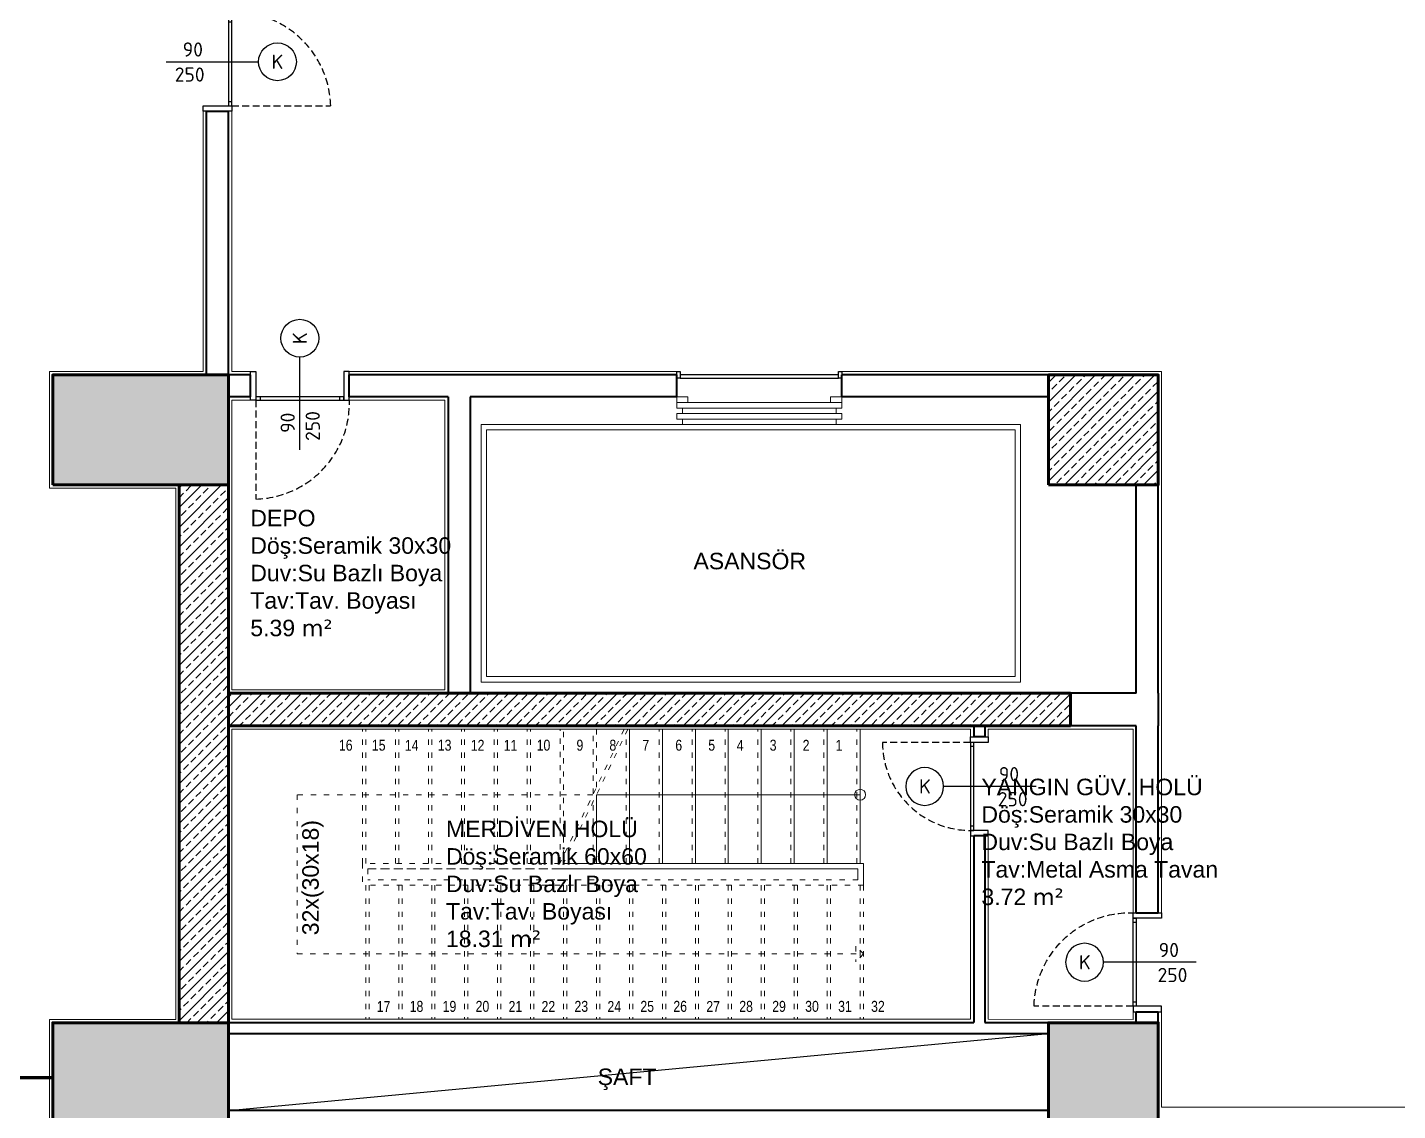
# Model space of a CAD drawing. Header units: millimetres. Extents: x 1443065 to 1517367, y 3763150 to 3779068.
# Drawn here: x 1448555 to 1449802, y 3765867 to 3766853 of the extents above; entities that cross this region are included whole.
import ezdxf
from ezdxf.enums import TextEntityAlignment as Align

# ---------------------------------------------------------------- set-up
doc = ezdxf.new("R2010")
doc.units = ezdxf.units.MM
doc.linetypes.add('ACAD_ISO03W100', pattern=[30, 12, -18])
doc.linetypes.add('HIDDEN', pattern=[9.525, 6.35, -3.175])
for name, color, linetype, lineweight in [('dog', 144, 'Continuous', 5), ('DUVAR', 2, 'Continuous', 35), ('MAHAL', 52, 'Continuous', 13), ('MERDIVEN', 4, 'Continuous', 20), ('SIVA', 3, 'Continuous', 9), ('TASIYICI', 170, 'Continuous', 50), ('TEFRIS', 165, 'Continuous', 15)]:
    doc.layers.add(name, color=color, linetype=linetype, lineweight=lineweight)
for name, color, linetype in [('m-DOG_', 4, 'Continuous'), ('m-DOG_gor', 8, 'Continuous'), ('m-TAR_', 8, 'Continuous'), ('m-TAR_duvar', 8, 'Continuous'), ('m-TFR_vitrifiye', 1, 'Continuous'), ('m-YAZ_poz', 7, 'Continuous')]:
    doc.layers.add(name, color=color, linetype=linetype)
doc.styles.add('mono', font='isocpeur.ttf')
doc.styles.add('olculer', font='romans.shx', dxfattribs={"width": 0.8})
doc.styles.get("Standard").update_dxf_attribs({"font": 'arial.ttf'})
pattern_1 = [(45, (-13755.822, -59043.389), (-8.98025612, 8.98025612), []), (45, (-13746.842, -59043.389), (-8.98025612, 8.98025612), [6.35, -3.175])]

# ---------------------------------------------------------------- blocks, each defined once
blk = doc.blocks.new('m-penpoz')
blk.add_line((0, -1.625), (0, 0))
blk.add_circle((0, 0.332), 0.332)
blk.add_attdef('POZNO', text='', height=0.18).set_placement((0, 0.332), align=Align.MIDDLE)
blk.add_attdef('HEIGHT', text='', height=0.18, rotation=90).set_placement((0.069, -1.625), align=Align.TOP_LEFT)
blk.add_attdef('WIDTH', text='', height=0.18, rotation=90).set_placement((0, -1.625), align=Align.BOTTOM_LEFT)
blk = doc.blocks.new('90lık')
at = {"layer": 'm-DOG_', "linetype": 'HIDDEN'}
blk.add_line((-5, 13), (-5, 103), dxfattribs=at)
at = {"layer": 'm-DOG_'}
for p, q in [((-81.2, 10), (-81.2, 13)), ((-8.8, 10), (-8.8, 13))]:
    blk.add_line(p, q, dxfattribs=at)
for points in [[(-90, -13), (-85, -13), (-85, 13), (-90, 13)], [(-5, 13), (-85, 13), (-85, 10), (-5, 10)], [(0, -13), (-5, -13), (-5, 13), (0, 13)]]:
    blk.add_lwpolyline(points, close=True, dxfattribs=at)
at = {"layer": 'm-DOG_', "linetype": 'HIDDEN'}
blk.add_arc((-2.7, 15.7), 87.4, 91.5314, 181.7408, dxfattribs=at)
blk = doc.blocks.new('90lık Kqpı')
at = {"layer": 'm-DOG_', "linetype": 'HIDDEN'}
blk.add_line((-8, -5), (-88, -5), dxfattribs=at)
at = {"layer": 'm-DOG_'}
for p, q in [((-5, -8.8), (-8, -8.8)), ((-5, -81.2), (-8, -81.2))]:
    blk.add_line(p, q, dxfattribs=at)
for points in [[(8, 0), (8, -5), (-8, -5), (-8, 0)], [(-8, -5), (-8, -85), (-5, -85), (-5, -5)], [(8, -90), (8, -85), (-8, -85), (-8, -90)]]:
    blk.add_lwpolyline(points, close=True, dxfattribs=at)
at = {"layer": 'm-DOG_', "linetype": 'HIDDEN'}
blk.add_arc((-8, -5), 80, 180, 270, dxfattribs=at)

msp = doc.modelspace()

# ---------------------------------------------------------------- hatches: boundary and pattern name
at = {"layer": 'm-TAR_'}
h = msp.add_hatch(dxfattribs=at)
h.set_pattern_fill('ANSI33', color=256, scale=2)
h.set_pattern_definition([(45, (0, -45999.14), (-8.98025612, 8.98025612), []), (45, (8.98, -45999.14), (-8.98025612, 8.98025612), [6.35, -3.175])])
h.paths.add_polyline_path([(1449504.1, 3766247.1), (1449049.9, 3766247.1), (1449049.9, 3766217.1), (1449504.1, 3766217.1)])
h.paths.add_polyline_path([(1449049.9, 3766247.1), (1448737.7, 3766247.1), (1448737.7, 3766217.1), (1449049.9, 3766217.1)])
at = {"layer": 'm-TAR_duvar'}
h = msp.add_hatch(dxfattribs=at)
h.set_pattern_fill('ANSI33', color=256, scale=2)
h.set_pattern_definition([(45, (27620.463, -87954.953), (-8.98025612, 8.98025612), []), (45, (27629.443, -87954.953), (-8.98025612, 8.98025612), [6.35, -3.175])])
h.paths.add_polyline_path([(1454794.4, 3768891.3), (1454777.3, 3769060.2), (1454740.2, 3769225), (1454678.9, 3769382.6), (1454596.9, 3769530.2), (1454495.4, 3769665), (1454375.9, 3769783.5), (1454239.7, 3769884.9), (1454091.6, 3769966), (1453859.6, 3770075.2), (1453406.1, 3770314.5), (1453184.7, 3770444.6), (1451717, 3771328.6), (1451249.5, 3771588), (1451035.3, 3771685.5), (1450763.6, 3771809), (1450409.2, 3771939.6), (1448897.8, 3772143), (1447435.3, 3772002.7), (1445092.3, 3771120.2), (1445146.3, 3764847.1), (1454849.9, 3764847.1)])
h.paths.add_polyline_path([(1445186, 3764887.1), (1445132.6, 3771092.6), (1447444.4, 3771963.4), (1448897.1, 3772102.8), (1450399.5, 3771900.6), (1450748.4, 3771772), (1451018.7, 3771649), (1451231.5, 3771552.3), (1451697, 3771294), (1453164.3, 3770410.2), (1453386.6, 3770279.6), (1453841.7, 3770039.4), (1454073.5, 3769930.3), (1454218, 3769851.2), (1454349.7, 3769753.1), (1454465.2, 3769638.7), (1454563.3, 3769508.3), (1454642.6, 3769365.5), (1454701.8, 3769213.3), (1454737.7, 3769053.8), (1454754.5, 3768889), (1454809.3, 3764887.1)], flags=16)
h.paths.add_polyline_path([(1452002.3, 3765847.1), (1451882.3, 3765847.1), (1451882.3, 3765967.1), (1452002.3, 3765967.1)], flags=0)
h.paths.add_polyline_path([(1452782.4, 3765847.1), (1452782.4, 3765967.1), (1452902.4, 3765967.1), (1452902.4, 3765847.1)], flags=0)
h.paths.add_polyline_path([(1451282.3, 3765847.1), (1451162.3, 3765847.1), (1451162.3, 3765967.1), (1451282.3, 3765967.1)], flags=0)
h.paths.add_polyline_path([(1452002.4, 3766436.6), (1451902.4, 3766436.6), (1451902.4, 3766536.6), (1451902.5, 3766671), (1451282.4, 3766671), (1451282.4, 3766536.6), (1451282.4, 3766436.6), (1451182.4, 3766436.6), (1451182.4, 3766536.6), (1451227.4, 3766536.6), (1451227.4, 3766716), (1451912.5, 3766716), (1451912.5, 3766726), (1451957.5, 3766726), (1451957.5, 3766716), (1451957.5, 3766536.6), (1452002.4, 3766536.6)], flags=0)
h.paths.add_polyline_path([(1453715.4, 3765317.1), (1453715.4, 3765377.1), (1453775.4, 3765377.1), (1453775.4, 3765317.1)], flags=0)
h.paths.add_polyline_path([(1452782.4, 3766436.6), (1452782.4, 3766556.6), (1452902.4, 3766556.6), (1452902.4, 3766436.6)], flags=0)
h.paths.add_polyline_path([(1453675.3, 3765847.1), (1453675.3, 3765947.1), (1453775.3, 3765947.1), (1453775.3, 3765847.1)], flags=0)
h.paths.add_polyline_path([(1451957.5, 3766816), (1451912.5, 3766816), (1451912.5, 3767203.2), (1451227.4, 3767203.2), (1451227.4, 3767446.6), (1451287.4, 3767446.6), (1451287.4, 3767406.6), (1451267.4, 3767406.6), (1451267.4, 3767243.3), (1451917.5, 3767243.3), (1451917.5, 3767406.6), (1451897.5, 3767406.6), (1451897.5, 3767446.6), (1451957.5, 3767446.6), (1451957.5, 3767203.2)], flags=0)
h.paths.add_polyline_path([(1450402.4, 3765847.1), (1450282.4, 3765847.1), (1450282.4, 3765967.1), (1450402.4, 3765967.1)], flags=0)
h.paths.add_polyline_path([(1450272.2, 3765847.1), (1450172.2, 3765847.1), (1450172.2, 3765947.1), (1450272.2, 3765947.1)], flags=0)
h.paths.add_polyline_path([(1454209.8, 3765317.1), (1454209.8, 3765377.1), (1454269.8, 3765377.1), (1454269.8, 3765317.1)], flags=0)
h.paths.add_polyline_path([(1453675.3, 3766436.6), (1453675.3, 3766536.6), (1453775.3, 3766536.6), (1453775.3, 3766436.6)], flags=0)
h.paths.add_polyline_path([(1454209.8, 3765847.1), (1454209.8, 3765907.1), (1454269.8, 3765907.1), (1454269.8, 3765847.1)], flags=0)
h.paths.add_polyline_path([(1450402.4, 3766436.6), (1450282.4, 3766436.6), (1450282.4, 3766556.6), (1450402.4, 3766556.6)], flags=0)
h.paths.add_polyline_path([(1452782.4, 3767196.6), (1452782.4, 3767316.6), (1452902.4, 3767316.6), (1452902.4, 3767196.6)], flags=0)
h.paths.add_polyline_path([(1450272.4, 3766436.6), (1450172.4, 3766436.6), (1450172.4, 3766536.6), (1450272.4, 3766536.6)], flags=0)
h.paths.add_polyline_path([(1449584.1, 3765847.1), (1449484.1, 3765847.1), (1449484.1, 3765947.1), (1449584.1, 3765947.1)], flags=0)
h.paths.add_polyline_path([(1453675.3, 3767196.6), (1453675.3, 3767296.6), (1453775.3, 3767296.6), (1453775.3, 3767196.6)], flags=0)
h.paths.add_polyline_path([(1450402.4, 3767196.6), (1450282.4, 3767196.6), (1450282.4, 3767316.6), (1450402.4, 3767316.6)], flags=0)
h.paths.add_polyline_path([(1450272.4, 3767196.6), (1450172.4, 3767196.6), (1450172.4, 3767296.6), (1450272.4, 3767296.6)], flags=0)
h.paths.add_polyline_path([(1451957.5, 3767847.6), (1451897.5, 3767847.6), (1451897.5, 3767887.6), (1451917.5, 3767887.6), (1451917.5, 3768050.8), (1451267.4, 3768050.8), (1451267.4, 3767887.6), (1451287.4, 3767887.6), (1451287.4, 3767847.6), (1451227.4, 3767847.6), (1451227.4, 3768091), (1451912.5, 3768091), (1451912.5, 3768477.2), (1451957.5, 3768477.2), (1451957.5, 3768091)], flags=0)
h.paths.add_polyline_path([(1449584.1, 3766436.6), (1449484.1, 3766436.6), (1449484.1, 3766536.6), (1449584.1, 3766536.6)], flags=0)
h.paths.add_polyline_path([(1452782.4, 3767976.6), (1452782.4, 3768096.6), (1452902.4, 3768096.6), (1452902.4, 3767976.6)], flags=0)
h.paths.add_polyline_path([(1453675.3, 3767996.6), (1453675.3, 3768096.6), (1453775.3, 3768096.6), (1453775.3, 3767996.6)], flags=0)
h.paths.add_polyline_path([(1448737.7, 3765847.1), (1448577.7, 3765847.1), (1448577.7, 3765947.1), (1448692.7, 3765947.1), (1448692.7, 3766436.6), (1448577.7, 3766436.6), (1448577.7, 3766536.6), (1448737.7, 3766536.6), (1448737.7, 3766436.6), (1448737.7, 3765947.1)], flags=0)
h.paths.add_polyline_path([(1450402.4, 3767976.6), (1450282.4, 3767976.6), (1450282.4, 3768096.6), (1450402.4, 3768096.6)], flags=0)
h.paths.add_polyline_path([(1450272.4, 3767996.6), (1450172.4, 3767996.6), (1450172.4, 3768096.6), (1450272.4, 3768096.6)], flags=0)
h.paths.add_polyline_path([(1451957.5, 3768567.2), (1451912.5, 3768567.2), (1451912.5, 3768577.2), (1451227.4, 3768577.2), (1451227.4, 3768756.6), (1451172.4, 3768756.6), (1451172.4, 3768856.6), (1451282.4, 3768856.6), (1451282.4, 3768756.6), (1451282.4, 3768622.2), (1451902.5, 3768622.2), (1451902.5, 3768756.6), (1451902.4, 3768756.6), (1451902.4, 3768856.6), (1452002.4, 3768856.6), (1452002.4, 3768756.6), (1451957.5, 3768756.6), (1451957.5, 3768577.2)], flags=0)
h.paths.add_polyline_path([(1452002.4, 3768756.6), (1451902.4, 3768756.6), (1451902.4, 3768856.6), (1452002.4, 3768856.6)], flags=0)
h.paths.add_polyline_path([(1452782.4, 3768736.6), (1452782.4, 3768856.6), (1452902.4, 3768856.6), (1452902.4, 3768736.6)], flags=0)
h.paths.add_polyline_path([(1448737.7, 3767196.6), (1448577.7, 3767196.6), (1448577.7, 3767296.6), (1448737.7, 3767296.6)], flags=0)
h.paths.add_polyline_path([(1453675.3, 3768756.6), (1453675.3, 3768856.6), (1453775.3, 3768856.6), (1453775.3, 3768756.6)], flags=0)
h.paths.add_polyline_path([(1450402.4, 3768736.6), (1450282.4, 3768736.6), (1450282.4, 3768856.6), (1450402.4, 3768856.6)], flags=0)
h.paths.add_polyline_path([(1447937.7, 3765847.1), (1447837.7, 3765847.1), (1447837.7, 3765947.1), (1447937.7, 3765947.1)], flags=0)
h.paths.add_polyline_path([(1450272.4, 3768756.6), (1450172.4, 3768756.6), (1450172.4, 3768856.6), (1450272.4, 3768856.6)], flags=0)
h.paths.add_polyline_path([(1453744.5, 3768902.5), (1453693.1, 3768933.4), (1453724, 3768984.9), (1453775.4, 3768954)], flags=0)
h.paths.add_polyline_path([(1452002.4, 3769327.1), (1451882.4, 3769327.1), (1451882.4, 3769447.1), (1452002.4, 3769447.1)], flags=0)
h.paths.add_polyline_path([(1447937.7, 3766436.6), (1447837.7, 3766436.6), (1447837.7, 3766536.6), (1447937.7, 3766536.6)], flags=0)
h.paths.add_polyline_path([(1451282.4, 3769327.1), (1451162.4, 3769327.1), (1451162.4, 3769447.1), (1451282.4, 3769447.1)], flags=0)
h.paths.add_polyline_path([(1448737.7, 3767996.6), (1448577.7, 3767996.6), (1448577.7, 3768096.6), (1448737.7, 3768096.6)], flags=0)
h.paths.add_polyline_path([(1449584.1, 3768756.6), (1449484.1, 3768756.6), (1449484.1, 3768856.6), (1449584.1, 3768856.6)], flags=0)
h.paths.add_polyline_path([(1450402.4, 3769327.1), (1450282.4, 3769327.1), (1450282.4, 3769447.1), (1450402.4, 3769447.1)], flags=0)
h.paths.add_polyline_path([(1447937.7, 3767196.6), (1447837.7, 3767196.6), (1447837.7, 3767296.6), (1447937.7, 3767296.6)], flags=0)
h.paths.add_polyline_path([(1450272.4, 3769347.1), (1450172.4, 3769347.1), (1450172.4, 3769447.1), (1450272.4, 3769447.1)], flags=0)
h.paths.add_polyline_path([(1448737.7, 3768676.6), (1448637.7, 3768676.6), (1448637.7, 3768856.6), (1448737.7, 3768856.6)], flags=0)
h.paths.add_polyline_path([(1449584.1, 3769347.1), (1449484.1, 3769347.1), (1449484.1, 3769447.1), (1449584.1, 3769447.1)], flags=0)
h.paths.add_polyline_path([(1447037.7, 3765847.1), (1446937.7, 3765847.1), (1446937.7, 3765947.1), (1447037.7, 3765947.1)], flags=0)
h.paths.add_polyline_path([(1447937.7, 3767996.6), (1447837.7, 3767996.6), (1447837.7, 3768096.6), (1447937.7, 3768096.6)], flags=0)
h.paths.add_polyline_path([(1447037.7, 3766436.6), (1446937.7, 3766436.6), (1446937.7, 3766536.6), (1447037.7, 3766536.6)], flags=0)
h.paths.add_polyline_path([(1451282.4, 3770304.3), (1451182.4, 3770304.3), (1451182.4, 3770444.3), (1451212.4, 3770486.3), (1451322.4, 3770421.3)], flags=0)
h.paths.add_polyline_path([(1447037.7, 3767196.6), (1446937.7, 3767196.6), (1446937.7, 3767296.6), (1447037.7, 3767296.6)], flags=0)
h.paths.add_polyline_path([(1448737.7, 3769347.1), (1448637.7, 3769347.1), (1448637.7, 3769447.1), (1448737.7, 3769447.1)], flags=0)
h.paths.add_polyline_path([(1447937.7, 3768756.6), (1447837.7, 3768756.6), (1447837.7, 3768856.6), (1447937.7, 3768856.6)], flags=0)
h.paths.add_polyline_path([(1450382.4, 3770315.6), (1450282.4, 3770315.6), (1450282.4, 3770415.6), (1450382.4, 3770415.6)], flags=0)
h.paths.add_polyline_path([(1450272.4, 3770315.6), (1450172.4, 3770315.6), (1450172.4, 3770415.6), (1450272.4, 3770415.6)], flags=0)
h.paths.add_polyline_path([(1446297.7, 3765847.1), (1446137.7, 3765847.1), (1446137.7, 3765947.1), (1446137.7, 3766436.6), (1446137.7, 3766536.6), (1446137.7, 3767196.6), (1446137.7, 3767296.6), (1446137.7, 3767996.6), (1446137.7, 3768096.6), (1446297.7, 3768096.6), (1446297.7, 3767996.6), (1446167.7, 3767996.6), (1446167.7, 3767296.6), (1446297.7, 3767296.6), (1446297.7, 3767196.6), (1446167.7, 3767196.6), (1446167.7, 3766536.6), (1446297.7, 3766536.6), (1446297.7, 3766436.6), (1446182.7, 3766436.6), (1446182.7, 3765947.1), (1446297.7, 3765947.1)], flags=0)
h.paths.add_polyline_path([(1447037.7, 3767996.6), (1446937.7, 3767996.6), (1446937.7, 3768096.6), (1447037.7, 3768096.6)], flags=0)
h.paths.add_polyline_path([(1449584.1, 3770315.6), (1449484.1, 3770315.6), (1449484.1, 3770415.6), (1449584.1, 3770415.6)], flags=0)
h.paths.add_polyline_path([(1447937.7, 3769347.1), (1447837.7, 3769347.1), (1447837.7, 3769447.1), (1447937.7, 3769447.1)], flags=0)
h.paths.add_polyline_path([(1450382.4, 3770936.7), (1450282.4, 3770936.7), (1450282.4, 3771036.7), (1450382.4, 3771036.7)], flags=0)
h.paths.add_polyline_path([(1450272.4, 3770936.7), (1450172.4, 3770936.7), (1450172.4, 3771036.7), (1450272.4, 3771036.7)], flags=0)
h.paths.add_polyline_path([(1447037.7, 3768756.6), (1446937.7, 3768756.6), (1446937.7, 3768811.6), (1446237.7, 3768811.6), (1446237.7, 3768676.6), (1446137.7, 3768676.6), (1446137.7, 3768856.6), (1446237.7, 3768856.6), (1446937.7, 3768856.6), (1447037.7, 3768856.6)], flags=0)
h.paths.add_polyline_path([(1448737.7, 3770315.6), (1448637.7, 3770315.6), (1448637.7, 3770415.6), (1448737.7, 3770415.6)], flags=0)
h.paths.add_polyline_path([(1449584.1, 3770936.7), (1449484.1, 3770936.7), (1449484.1, 3771036.7), (1449584.1, 3771036.7)], flags=0)
h.paths.add_polyline_path([(1447037.7, 3769347.1), (1446937.7, 3769347.1), (1446937.7, 3769447.1), (1447037.7, 3769447.1)], flags=0)
h.paths.add_polyline_path([(1447937.7, 3770315.6), (1447837.7, 3770315.6), (1447837.7, 3770415.6), (1447937.7, 3770415.6)], flags=0)
h.paths.add_polyline_path([(1448737.7, 3770936.7), (1448637.7, 3770936.7), (1448637.7, 3771036.7), (1448737.7, 3771036.7)], flags=0)
h.paths.add_polyline_path([(1447937.7, 3770936.7), (1447837.7, 3770936.7), (1447837.7, 3770994.8), (1447050.8, 3770749.4), (1446602.7, 3770578.5), (1446587.7, 3770615.6), (1447037.7, 3770787.2), (1447837.7, 3771036.7), (1447837.7, 3771036.7), (1447937.7, 3771036.7)], flags=0)
h.paths.add_polyline_path([(1446237.7, 3769347.1), (1446137.7, 3769347.1), (1446137.7, 3769447.1), (1446237.7, 3769447.1)], flags=0)
h.paths.add_polyline_path([(1447037.7, 3770315.6), (1446937.7, 3770315.6), (1446937.7, 3770415.6), (1447037.7, 3770415.6)], flags=0)
h.paths.add_polyline_path([(1448660, 3771597.8), (1447860.1, 3771521.2), (1447552.7, 3771491.7), (1447491.4, 3771468.2), (1447044.9, 3771300), (1446969.9, 3771271.8), (1446669.6, 3771158.6), (1446594.8, 3771130.5), (1446580.7, 3771167.9), (1446655.5, 3771196.1), (1446955.9, 3771309.2), (1447030.7, 3771337.4), (1447477, 3771505.5), (1447543.4, 3771531), (1447856.3, 3771561), (1448656.3, 3771637.6), (1448735.8, 3771645.3), (1448739.6, 3771605.5)], flags=0)
h.paths.add_polyline_path([(1446237.7, 3770315.6), (1446137.7, 3770315.6), (1446137.7, 3770415.6), (1446237.7, 3770415.6)], flags=0)
h.paths.add_polyline_path([(1445658.5, 3770330.6), (1445618.5, 3770330.6), (1445618.5, 3770415.6), (1445658.5, 3770415.6)], flags=0)
h.paths.add_polyline_path([(1446219.6, 3770989.2), (1446144.8, 3770961), (1446130.7, 3770998.4), (1446205.5, 3771026.6)], flags=0)
h.paths.add_polyline_path([(1445658, 3770633.3), (1445618, 3770633.3), (1445618, 3770676.3), (1445622.2, 3770719), (1445637.3, 3770759.3), (1445660.3, 3770795.7), (1445690.2, 3770826.7), (1445725.7, 3770851), (1445765.4, 3770867.7), (1445808, 3770875.8), (1445821, 3770837.3), (1445785.5, 3770830.1), (1445752.2, 3770815.9), (1445722.3, 3770795.4), (1445697, 3770769.4), (1445677.2, 3770739), (1445663.8, 3770705.3), (1445659, 3770670.8)], flags=0)
h = msp.add_hatch(dxfattribs=at)
h.set_pattern_fill('ANSI33', color=256, scale=2)
h.set_pattern_definition(pattern_1)
h.paths.add_polyline_path([(1446137.7, 3766436.6), (1446297.7, 3766436.6), (1446297.7, 3766536.6), (1446137.7, 3766536.6)])
h.paths.add_polyline_path([(1448577.7, 3766436.6), (1448737.7, 3766436.6), (1448737.7, 3766536.6), (1448577.7, 3766536.6)])
h.paths.add_polyline_path([(1450282.4, 3766436.6), (1450412.4, 3766436.6), (1450412.4, 3766566.6), (1450282.4, 3766566.6)])
h.paths.add_polyline_path([(1450172.4, 3766436.6), (1450272.4, 3766436.6), (1450272.4, 3766536.6), (1450172.4, 3766536.6)])
h.paths.add_polyline_path([(1451182.4, 3766436.6), (1451282.4, 3766436.6), (1451282.4, 3766536.6), (1451182.4, 3766536.6)])
h.paths.add_polyline_path([(1451902.4, 3766436.6), (1452002.4, 3766436.6), (1452002.4, 3766536.6), (1451902.4, 3766536.6)])
h.paths.add_polyline_path([(1452772.4, 3766436.6), (1452902.4, 3766436.6), (1452902.4, 3766566.6), (1452772.4, 3766566.6)])
h.paths.add_polyline_path([(1453675.3, 3766436.6), (1453775.3, 3766436.6), (1453775.3, 3766536.6), (1453675.3, 3766536.6)])
h = msp.add_hatch(dxfattribs=at)
h.set_pattern_fill('ANSI33', color=256, scale=2)
h.set_pattern_definition([(45, (-13755.822, -45999.14), (-8.98025612, 8.98025612), []), (45, (-13746.842, -45999.14), (-8.98025612, 8.98025612), [6.35, -3.175])])
h.paths.add_polyline_path([(1449484.1, 3766436.6), (1449584.1, 3766436.6), (1449584.1, 3766536.6), (1449484.1, 3766536.6)])
h = msp.add_hatch(dxfattribs=at)
h.set_pattern_fill('ANSI33', color=256, scale=2)
h.set_pattern_definition(pattern_1)
h.paths.add_polyline_path([(1448692.7, 3766436.6), (1448737.7, 3766436.6), (1448737.7, 3765947.1), (1448692.7, 3765947.1)])
h = msp.add_hatch(dxfattribs=at)
h.set_pattern_fill('ANSI33', color=256, scale=2)
h.set_pattern_definition(pattern_1)
h.paths.add_polyline_path([(1446137.7, 3765847.1), (1446297.7, 3765847.1), (1446297.7, 3765947.1), (1446137.7, 3765947.1)])
h.paths.add_polyline_path([(1448577.7, 3765847.1), (1448737.7, 3765847.1), (1448737.7, 3765947.1), (1448577.7, 3765947.1)])
h.paths.add_polyline_path([(1449484.1, 3765847.1), (1449584.1, 3765847.1), (1449584.1, 3765947.1), (1449484.1, 3765947.1)])
h.paths.add_polyline_path([(1450282.4, 3765847.1), (1450412.4, 3765847.1), (1450412.4, 3765977.1), (1450282.4, 3765977.1)])
h.paths.add_polyline_path([(1450172.2, 3765847.1), (1450272.2, 3765847.1), (1450272.2, 3765947.1), (1450172.2, 3765947.1)])
h.paths.add_polyline_path([(1451152.4, 3765847.1), (1451282.4, 3765847.1), (1451282.4, 3765977.1), (1451152.4, 3765977.1)])
h.paths.add_polyline_path([(1451872.4, 3765847.1), (1452002.4, 3765847.1), (1452002.4, 3765977.1), (1451872.4, 3765977.1)])
h.paths.add_polyline_path([(1452772.4, 3765847.1), (1452902.4, 3765847.1), (1452902.4, 3765977.1), (1452772.4, 3765977.1)])
h.paths.add_polyline_path([(1453675.3, 3765847.1), (1453775.3, 3765847.1), (1453775.3, 3765947.1), (1453675.3, 3765947.1)])

# ---------------------------------------------------------------- linework, layer by layer
at = {"layer": 'dog', "extrusion": (9.21821e-11, -6.3018e-09, 1), "elevation": 0}
for points in [[(1449156, 3766516.7), (1449156, 3766511.6), (1449145.9, 3766511.6), (1449145.9, 3766516.7)], [(1449295.9, 3766516.7), (1449295.9, 3766511.6), (1449285.8, 3766511.6), (1449285.8, 3766516.7)]]:
    msp.add_lwpolyline(points, close=True, dxfattribs=at)
at = {"layer": 'dog', "elevation": 0}
for points in [[(1449145.9, 3766506.5), (1449145.9, 3766511.6), (1449295.9, 3766511.6), (1449295.9, 3766506.5)], [(1449145.9, 3766496.4), (1449145.9, 3766501.5), (1449295.9, 3766501.5), (1449295.9, 3766496.4)]]:
    msp.add_lwpolyline(points, close=True, dxfattribs=at)
at = {"layer": 'dog', "extrusion": (9.21821e-11, -6.3018e-09, 1), "elevation": 0}
for points in [[(1449151, 3766501.5), (1449151, 3766506.5)], [(1449290.8, 3766501.5), (1449290.8, 3766506.5)], [(1449151, 3766496.4), (1449151, 3766491.3)], [(1449290.8, 3766496.4), (1449290.8, 3766491.3)]]:
    msp.add_lwpolyline(points, dxfattribs=at)
at = {"layer": 'dog'}
for points in [[(1448967.7, 3766491.6), (1449458.8, 3766491.6), (1449458.8, 3766257.1), (1448967.7, 3766257.1)], [(1448972.7, 3766486.6), (1449453.8, 3766486.6), (1449453.8, 3766262.1), (1448972.7, 3766262.1)]]:
    msp.add_lwpolyline(points, close=True, dxfattribs=at)
at = {"layer": 'DUVAR'}
for p, q in [((1448717.7, 3766536.6), (1448717.7, 3766776.6)), ((1448717.7, 3766776.6), (1448737.7, 3766776.6)), ((1448737.7, 3766536.6), (1448737.7, 3766776.6)), ((1448757.7, 3766536.7), (1448737.7, 3766536.7)), ((1448757.7, 3766516.7), (1448757.7, 3766536.7)), ((1449145.9, 3766536.7), (1448847.7, 3766536.7)), ((1448847.7, 3766516.7), (1448847.7, 3766536.7)), ((1449145.9, 3766516.7), (1449145.9, 3766536.7)), ((1449484.1, 3766536.7), (1449295.9, 3766536.7)), ((1449295.9, 3766516.7), (1449295.9, 3766536.7)), ((1448757.7, 3766516.7), (1448737.7, 3766516.7)), ((1448937.7, 3766516.7), (1448847.7, 3766516.7)), ((1448937.7, 3766516.7), (1448937.7, 3766247.1)), ((1449145.9, 3766516.7), (1448957.7, 3766516.7)), ((1448957.7, 3766516.7), (1448957.7, 3766247.1)), ((1449484.1, 3766516.7), (1449295.9, 3766516.7)), ((1449564.1, 3766247.1), (1449564.1, 3766436.6)), ((1449584.1, 3766247.1), (1449584.1, 3766436.6)), ((1449564.1, 3766247.1), (1449504.1, 3766247.1)), ((1449584.1, 3766247.1), (1449584.1, 3766217.1)), ((1449416.1, 3766217.1), (1449416.1, 3766207.1)), ((1449416.1, 3766217.1), (1449416.1, 3766207.1)), ((1449426.1, 3766207.1), (1449416.1, 3766207.1)), ((1449426.1, 3766217.1), (1449426.1, 3766207.1)), ((1449426.1, 3766217.1), (1449426.1, 3766207.1)), ((1449564.1, 3766217.1), (1449504.1, 3766217.1)), ((1449564.1, 3766047.1), (1449564.1, 3766217.1)), ((1449584.1, 3766047.1), (1449584.1, 3766217.1)), ((1449426.1, 3766117.1), (1449416.1, 3766117.1)), ((1449416.1, 3766117.1), (1449416.1, 3765947.2)), ((1449426.1, 3766117.1), (1449426.1, 3765947.2)), ((1449564.1, 3766047.1), (1449584.1, 3766047.1)), ((1448737.7, 3765947.2), (1449416.1, 3765947.2)), ((1449426.1, 3765947.2), (1449484.1, 3765947.2)), ((1449564.1, 3765947.1), (1449564.1, 3765957.1)), ((1449564.1, 3765957.1), (1449584.1, 3765957.1)), ((1449584.1, 3765947.1), (1449584.1, 3765957.1)), ((1448737.7, 3765937.2), (1449484.1, 3765937.2)), ((1449484.1, 3765867.1), (1448737.7, 3765867.1)), ((1449484.1, 3765867.1), (1448737.7, 3765867.1))]:
    msp.add_line(p, q, dxfattribs=at)
at = {"layer": 'm-DOG_gor', "linetype": 'Continuous'}
for points in [[(1449148.9, 3766533.7), (1449145.9, 3766533.7), (1449145.9, 3766539.7), (1449148.9, 3766539.7)], [(1449148.9, 3766533.7), (1449292.9, 3766533.7), (1449292.9, 3766536.7), (1449148.9, 3766536.7)], [(1449295.9, 3766533.7), (1449292.9, 3766533.7), (1449292.9, 3766539.7), (1449295.9, 3766539.7)]]:
    msp.add_lwpolyline(points, close=True, dxfattribs=at)
at = {"layer": 'm-TFR_vitrifiye'}
msp.add_line((1448737.7, 3765867.1), (1449484.1, 3765937.2), dxfattribs=at)
at = {"layer": 'MERDIVEN'}
for p, q in [((1448737.7, 3766441.6), (1448737.7, 3766441.6)), ((1449102.7, 3766092.1), (1449102.7, 3766214.1)), ((1449102.7, 3766092.1), (1449102.7, 3766214.1)), ((1449132.7, 3766092.1), (1449132.7, 3766214.1)), ((1449132.7, 3766092.1), (1449132.7, 3766214.1)), ((1449162.7, 3766092.1), (1449162.7, 3766214.1)), ((1449162.7, 3766092.1), (1449162.7, 3766214.1)), ((1449192.7, 3766092.1), (1449192.7, 3766214.1)), ((1449192.7, 3766092.1), (1449192.7, 3766214.1)), ((1449222.7, 3766092.1), (1449222.7, 3766214.1)), ((1449222.7, 3766092.1), (1449222.7, 3766214.1)), ((1449252.7, 3766092.1), (1449252.7, 3766214.1)), ((1449252.7, 3766092.1), (1449252.7, 3766214.1)), ((1449282.7, 3766092.1), (1449282.7, 3766214.1)), ((1449282.7, 3766092.1), (1449282.7, 3766214.1)), ((1449312.7, 3766092.1), (1449312.7, 3766214.1)), ((1449312.7, 3766092.1), (1449312.7, 3766214.1)), ((1449072.7, 3766092.1), (1449072.7, 3766154.6)), ((1449072.7, 3766092.1), (1449072.7, 3766154.6)), ((1449312.7, 3766154.5), (1449072.7, 3766154.5)), ((1449310.7, 3766087.1), (1449040.3, 3766087.1)), ((1449310.7, 3766087.1), (1449040.3, 3766087.1)), ((1449315.7, 3766092.1), (1449042.7, 3766092.1)), ((1449315.7, 3766092.1), (1449042.7, 3766092.1)), ((1449310.7, 3766077.1), (1449310.7, 3766087.1)), ((1449310.7, 3766077.1), (1449310.7, 3766087.1)), ((1449315.7, 3766072.1), (1449315.7, 3766092.1)), ((1449315.7, 3766072.1), (1449315.7, 3766092.1))]:
    msp.add_line(p, q, dxfattribs=at)
at = {"layer": 'MERDIVEN', "linetype": 'ACAD_ISO03W100', "ltscale": 0.4}
for p, q in [((1448859.7, 3766092.1), (1448859.7, 3766214.1)), ((1448859.7, 3766092.1), (1448859.7, 3766214.1)), ((1448862.7, 3766092.1), (1448862.7, 3766214.1)), ((1448862.7, 3766092.1), (1448862.7, 3766214.1)), ((1448889.7, 3766092.1), (1448889.7, 3766214.1)), ((1448889.7, 3766092.1), (1448889.7, 3766214.1)), ((1448892.7, 3766092.1), (1448892.7, 3766214.1)), ((1448892.7, 3766092.1), (1448892.7, 3766214.1)), ((1448919.7, 3766092.1), (1448919.7, 3766214.1)), ((1448919.7, 3766092.1), (1448919.7, 3766214.1)), ((1448922.7, 3766092.1), (1448922.7, 3766214.1)), ((1448922.7, 3766092.1), (1448922.7, 3766214.1)), ((1448949.7, 3766092.1), (1448949.7, 3766214.1)), ((1448949.7, 3766092.1), (1448949.7, 3766214.1)), ((1448952.7, 3766092.1), (1448952.7, 3766214.1)), ((1448952.7, 3766092.1), (1448952.7, 3766214.1)), ((1448979.7, 3766092.1), (1448979.7, 3766214.1)), ((1448979.7, 3766092.1), (1448979.7, 3766214.1)), ((1448982.7, 3766092.1), (1448982.7, 3766214.1)), ((1448982.7, 3766092.1), (1448982.7, 3766214.1)), ((1449009.7, 3766092.1), (1449009.7, 3766214.1)), ((1449009.7, 3766092.1), (1449009.7, 3766214.1)), ((1449012.7, 3766092.1), (1449012.7, 3766214.1)), ((1449012.7, 3766092.1), (1449012.7, 3766214.1)), ((1449098, 3766214.1), (1449039.4, 3766092.1)), ((1449039.7, 3766092.8), (1449039.7, 3766214.1)), ((1449039.7, 3766092.8), (1449039.7, 3766214.1)), ((1449101.3, 3766214.1), (1449040.3, 3766087.1)), ((1449042.7, 3766099), (1449042.7, 3766214.1)), ((1449042.7, 3766099), (1449042.7, 3766214.1)), ((1449069.7, 3766155.3), (1449069.7, 3766214.1)), ((1449069.7, 3766155.3), (1449069.7, 3766214.1)), ((1449072.7, 3766161.5), (1449072.7, 3766214.1)), ((1449072.7, 3766161.5), (1449072.7, 3766214.1)), ((1449099.7, 3766092.1), (1449099.7, 3766210.8)), ((1449099.7, 3766092.1), (1449099.7, 3766210.8)), ((1449129.7, 3766092.1), (1449129.7, 3766214.1)), ((1449129.7, 3766092.1), (1449129.7, 3766214.1)), ((1449159.7, 3766092.1), (1449159.7, 3766214.1)), ((1449159.7, 3766092.1), (1449159.7, 3766214.1)), ((1449189.7, 3766092.1), (1449189.7, 3766214.1)), ((1449189.7, 3766092.1), (1449189.7, 3766214.1)), ((1449219.7, 3766092.1), (1449219.7, 3766214.1)), ((1449219.7, 3766092.1), (1449219.7, 3766214.1)), ((1449249.7, 3766092.1), (1449249.7, 3766214.1)), ((1449249.7, 3766092.1), (1449249.7, 3766214.1)), ((1449279.7, 3766092.1), (1449279.7, 3766214.1)), ((1449279.7, 3766092.1), (1449279.7, 3766214.1)), ((1449309.7, 3766092.1), (1449309.7, 3766214.1)), ((1449309.7, 3766092.1), (1449309.7, 3766214.1)), ((1448800.2, 3766154.6), (1448800.2, 3766009.6)), ((1449069.4, 3766154.5), (1448800.2, 3766154.6)), ((1449069.7, 3766092.1), (1449069.7, 3766148.3)), ((1449069.7, 3766092.1), (1449069.7, 3766148.3)), ((1449039.4, 3766092.1), (1448859.7, 3766092.1)), ((1448859.7, 3766092.1), (1448859.7, 3766072.1)), ((1449039.4, 3766092.1), (1448859.7, 3766092.1)), ((1448859.7, 3766092.1), (1448859.7, 3766072.1)), ((1449037, 3766087.1), (1448864.7, 3766087.1)), ((1448864.7, 3766087.1), (1448864.7, 3766077.1)), ((1449040.3, 3766087.1), (1448864.7, 3766087.1)), ((1448864.7, 3766087.1), (1448864.7, 3766077.1)), ((1449315.7, 3766072.1), (1448859.7, 3766072.1)), ((1449315.7, 3766072.1), (1448859.7, 3766072.1)), ((1448862.7, 3766072.1), (1448862.7, 3765950.2)), ((1449310.7, 3766077.1), (1448864.7, 3766077.1)), ((1449310.7, 3766077.1), (1448864.7, 3766077.1)), ((1448865.7, 3766072.1), (1448865.7, 3765950.2)), ((1448892.7, 3766072.1), (1448892.7, 3765950.2)), ((1448895.7, 3766072.1), (1448895.7, 3765950.2)), ((1448922.7, 3766072.1), (1448922.7, 3765950.2)), ((1448925.7, 3766072.1), (1448925.7, 3765950.2)), ((1448952.7, 3766072.1), (1448952.7, 3765950.2)), ((1448955.7, 3766072.1), (1448955.7, 3765950.2)), ((1448982.7, 3766072.1), (1448982.7, 3765950.2)), ((1448985.7, 3766072.1), (1448985.7, 3765950.2)), ((1449012.7, 3766072.1), (1449012.7, 3765950.2)), ((1449015.7, 3766072.1), (1449015.7, 3765950.2)), ((1449042.7, 3766072.1), (1449042.7, 3765950.2)), ((1449045.7, 3766072.1), (1449045.7, 3765950.2)), ((1449072.7, 3766072.1), (1449072.7, 3765950.2)), ((1449075.7, 3766072.1), (1449075.7, 3765950.2)), ((1449102.7, 3766072.1), (1449102.7, 3765950.2)), ((1449105.7, 3766072.1), (1449105.7, 3765950.2)), ((1449132.7, 3766072.1), (1449132.7, 3765950.2)), ((1449135.7, 3766072.1), (1449135.7, 3765950.2)), ((1449162.7, 3766072.1), (1449162.7, 3765950.2)), ((1449165.7, 3766072.1), (1449165.7, 3765950.2)), ((1449192.7, 3766072.1), (1449192.7, 3765950.2)), ((1449195.7, 3766072.1), (1449195.7, 3765950.2)), ((1449222.7, 3766072.1), (1449222.7, 3765950.2)), ((1449225.7, 3766072.1), (1449225.7, 3765950.2)), ((1449252.7, 3766072.1), (1449252.7, 3765950.2)), ((1449255.7, 3766072.1), (1449255.7, 3765950.2)), ((1449282.7, 3766072.1), (1449282.7, 3765950.2)), ((1449285.7, 3766072.1), (1449285.7, 3765950.2)), ((1449312.7, 3766072.1), (1449312.7, 3765950.2)), ((1449315.7, 3766072.1), (1449315.7, 3765950.2)), ((1448800.2, 3766009.6), (1449315.7, 3766009.6)), ((1449308.7, 3766016.7), (1449308.7, 3766002.5)), ((1449315.7, 3766009.6), (1449308.7, 3766016.7)), ((1449315.7, 3766009.6), (1449308.7, 3766002.5))]:
    msp.add_line(p, q, dxfattribs=at)
at = {"layer": 'MERDIVEN'}
msp.add_circle((1449312.7, 3766154.5), 5, dxfattribs=at)
at = {"layer": 'SIVA'}
msp.add_line((1449145.9, 3766539.7), (1448847.7, 3766539.7), dxfattribs=at)
at = {"layer": 'SIVA', "color": 1, "lineweight": 60}
msp.add_line((1446297.7, 3765897.1), (1448577.7, 3765897.1), dxfattribs=at)
at = {"layer": 'SIVA'}
for points in [[(1451117.4, 3767216.2), (1451030.6, 3767216.2), (1451030.6, 3767448.6), (1451009.6, 3767448.6), (1451009.6, 3767329.6), (1450279.4, 3767329.6), (1450279.4, 3767299.6), (1450169.4, 3767299.6), (1450169.4, 3767193.6), (1450279.4, 3767193.6), (1450279.4, 3766539.6), (1450169.4, 3766539.6), (1450169.4, 3766433.6), (1450279.4, 3766433.6), (1450279.4, 3765950.1), (1450169.2, 3765950.1), (1450169.2, 3765870.1), (1449587.1, 3765870.1), (1449587.1, 3765957.1)], [(1448714.7, 3766776.6), (1448714.7, 3766539.6), (1448574.7, 3766539.6), (1448574.7, 3766433.6), (1448689.7, 3766433.6), (1448689.7, 3765950.1), (1448574.7, 3765950.1), (1448574.7, 3765844.1), (1448714.7, 3765844.1), (1448714.7, 3765823.4)], [(1448757.7, 3766539.7), (1448740.7, 3766539.7), (1448740.7, 3766776.6)], [(1449295.9, 3766539.7), (1449587.1, 3766539.6), (1449587.1, 3766047.1)], [(1448847.7, 3766513.7), (1448934.7, 3766513.7), (1448934.7, 3766250.1), (1448740.7, 3766250.1), (1448740.7, 3766513.7), (1448757.7, 3766513.7)], [(1449413.1, 3766214.1), (1448740.7, 3766214.1), (1448740.7, 3765950.2), (1449413.1, 3765950.2), (1449413.1, 3766117.1)], [(1449413.1, 3766207.1), (1449413.1, 3766214.1)], [(1449429.1, 3766207.1), (1449429.1, 3766214.1), (1449561.1, 3766214.1), (1449561.1, 3766047.1)], [(1449429.1, 3766117.1), (1449429.1, 3765950.2), (1449561.1, 3765950.1), (1449561.1, 3765957.1)]]:
    msp.add_lwpolyline(points, dxfattribs=at)
at = {"layer": 'TASIYICI'}
for p, q in [((1448737.7, 3766247.1), (1448737.7, 3766536.6)), ((1448692.7, 3765947.1), (1448692.7, 3766436.6)), ((1448737.7, 3765947.1), (1448737.7, 3766436.6)), ((1449504.1, 3766247.1), (1448737.7, 3766247.1)), ((1449504.1, 3766247.1), (1448737.7, 3766247.1)), ((1449504.1, 3766247.1), (1449504.1, 3766217.1)), ((1449504.1, 3766217.1), (1448737.7, 3766217.1)), ((1449584.1, 3766217.1), (1449584.1, 3766217.1))]:
    msp.add_line(p, q, dxfattribs=at)
for points in [[(1448577.7, 3766436.6), (1448737.7, 3766436.6), (1448737.7, 3766536.6), (1448577.7, 3766536.6)], [(1449484.1, 3766436.6), (1449584.1, 3766436.6), (1449584.1, 3766536.6), (1449484.1, 3766536.6)], [(1448577.7, 3765847.1), (1448737.7, 3765847.1), (1448737.7, 3765947.1), (1448577.7, 3765947.1)], [(1449484.1, 3765847.1), (1449584.1, 3765847.1), (1449584.1, 3765947.1), (1449484.1, 3765947.1)]]:
    msp.add_lwpolyline(points, close=True, dxfattribs=at)

# ---------------------------------------------------------------- block references
at = {"layer": 'm-TFR_vitrifiye'}
for p, rotation in [((1448727.7, 3766776.6), 270.000450597468), ((1448757.7, 3766526.7), 180.0004506024693)]:
    msp.add_blockref('90lık', p, dxfattribs=dict(at, rotation=rotation))
at = {"layer": 'm-TFR_vitrifiye', "xscale": -1, "rotation": 89.99954939753059}
msp.add_blockref('90lık', (1449574.1, 3765957.1), dxfattribs=at)
at = {"layer": 'm-YAZ_poz'}
ref = msp.add_blockref('m-penpoz', (1448765.1, 3766821.6), dxfattribs=dict(at, xscale=51.83999999999998, yscale=51.83999999999998, zscale=51.83999999999998, rotation=270.0004505966874))
ref.add_attrib('WIDTH', '90', dxfattribs={"layer": '0', "height": 12.96, "style": 'mono'}).set_placement((1448714.5, 3766822.4), align=Align.BOTTOM_RIGHT)
ref.add_attrib('HEIGHT', '250', dxfattribs={"layer": '0', "height": 12.96, "style": 'mono'}).set_placement((1448716, 3766799.6), align=Align.BOTTOM_RIGHT)
ref.add_attrib('POZNO', 'K', dxfattribs={"layer": '0', "height": 13, "style": 'mono'}).set_placement((1448782.3, 3766821.6), align=Align.MIDDLE_CENTER)
ref = msp.add_blockref('m-penpoz', (1448765.1, 3766821.6), dxfattribs=dict(at, xscale=51.83999999999998, yscale=51.83999999999998, zscale=51.83999999999998, rotation=270.0004505966874))
ref.add_attrib('WIDTH', '90', dxfattribs={"layer": '0', "height": 12.96, "style": 'mono'}).set_placement((1448714.5, 3766822.4), align=Align.BOTTOM_RIGHT)
ref.add_attrib('HEIGHT', '250', dxfattribs={"layer": '0', "height": 12.96, "style": 'mono'}).set_placement((1448716, 3766799.6), align=Align.BOTTOM_RIGHT)
ref.add_attrib('POZNO', 'K', dxfattribs={"layer": '0', "height": 13, "style": 'mono'}).set_placement((1448782.3, 3766821.6), align=Align.MIDDLE_CENTER)
ref = msp.add_blockref('m-penpoz', (1448802.7, 3766552.8), dxfattribs=dict(at, xscale=51.83999999999998, yscale=51.83999999999998, zscale=51.83999999999998, rotation=0.0004505966874108402))
ref.add_attrib('WIDTH', '90', dxfattribs={"layer": '0', "height": 12.96, "rotation": 90, "style": 'mono'}).set_placement((1448802, 3766502.3), align=Align.BOTTOM_RIGHT)
ref.add_attrib('HEIGHT', '250', dxfattribs={"layer": '0', "height": 12.96, "rotation": 90, "style": 'mono'}).set_placement((1448824.8, 3766503.7), align=Align.BOTTOM_RIGHT)
ref.add_attrib('POZNO', 'K', dxfattribs={"layer": '0', "height": 13, "rotation": 90, "style": 'mono'}).set_placement((1448802.7, 3766570), align=Align.MIDDLE_CENTER)
ref = msp.add_blockref('m-penpoz', (1449388.7, 3766162.1), dxfattribs=dict(at, xscale=-51.83999999999998, yscale=51.83999999999998, zscale=51.83999999999998, rotation=89.99954940331261))
ref.add_attrib('WIDTH', '90', dxfattribs={"layer": '0', "height": 12.96, "style": 'mono'}).set_placement((1449457.4, 3766162.9), align=Align.BOTTOM_RIGHT)
ref.add_attrib('HEIGHT', '250', dxfattribs={"layer": '0', "height": 12.96, "style": 'mono'}).set_placement((1449465.1, 3766140.1), align=Align.BOTTOM_RIGHT)
ref.add_attrib('POZNO', 'K', dxfattribs={"layer": '0', "height": 13, "style": 'mono'}).set_placement((1449371.7, 3766162.1), align=Align.MIDDLE_CENTER)
ref = msp.add_blockref('m-penpoz', (1449388.7, 3766162.1), dxfattribs=dict(at, xscale=-51.83999999999998, yscale=51.83999999999998, zscale=51.83999999999998, rotation=89.99954940331261))
ref.add_attrib('WIDTH', '90', dxfattribs={"layer": '0', "height": 12.96, "style": 'mono'}).set_placement((1449457.4, 3766162.9), align=Align.BOTTOM_RIGHT)
ref.add_attrib('HEIGHT', '250', dxfattribs={"layer": '0', "height": 12.96, "style": 'mono'}).set_placement((1449465.1, 3766140.1), align=Align.BOTTOM_RIGHT)
ref.add_attrib('POZNO', 'K', dxfattribs={"layer": '0', "height": 13, "style": 'mono'}).set_placement((1449371.7, 3766162.1), align=Align.MIDDLE_CENTER)
ref = msp.add_blockref('m-penpoz', (1449388.7, 3766162.1), dxfattribs=dict(at, xscale=-51.83999999999998, yscale=51.83999999999998, zscale=51.83999999999998, rotation=89.99954940331261))
ref.add_attrib('WIDTH', '90', dxfattribs={"layer": '0', "height": 12.96, "style": 'mono'}).set_placement((1449457.4, 3766162.9), align=Align.BOTTOM_RIGHT)
ref.add_attrib('HEIGHT', '250', dxfattribs={"layer": '0', "height": 12.96, "style": 'mono'}).set_placement((1449465.1, 3766140.1), align=Align.BOTTOM_RIGHT)
ref.add_attrib('POZNO', 'K', dxfattribs={"layer": '0', "height": 13, "style": 'mono'}).set_placement((1449371.7, 3766162.1), align=Align.MIDDLE_CENTER)
ref = msp.add_blockref('m-penpoz', (1449388.7, 3766162.1), dxfattribs=dict(at, xscale=-51.83999999999998, yscale=51.83999999999998, zscale=51.83999999999998, rotation=89.99954940331261))
ref.add_attrib('WIDTH', '90', dxfattribs={"layer": '0', "height": 12.96, "style": 'mono'}).set_placement((1449457.4, 3766162.9), align=Align.BOTTOM_RIGHT)
ref.add_attrib('HEIGHT', '250', dxfattribs={"layer": '0', "height": 12.96, "style": 'mono'}).set_placement((1449465.1, 3766140.1), align=Align.BOTTOM_RIGHT)
ref.add_attrib('POZNO', 'K', dxfattribs={"layer": '0', "height": 13, "style": 'mono'}).set_placement((1449371.7, 3766162.1), align=Align.MIDDLE_CENTER)
ref = msp.add_blockref('m-penpoz', (1449534.2, 3766002.1), dxfattribs=dict(at, xscale=-51.83999999999998, yscale=51.83999999999998, zscale=51.83999999999998, rotation=89.99954940331261))
ref.add_attrib('WIDTH', '90', dxfattribs={"layer": '0', "height": 12.96, "style": 'mono'}).set_placement((1449602.9, 3766002.9), align=Align.BOTTOM_RIGHT)
ref.add_attrib('HEIGHT', '250', dxfattribs={"layer": '0', "height": 12.96, "style": 'mono'}).set_placement((1449610.6, 3765980.1), align=Align.BOTTOM_RIGHT)
ref.add_attrib('POZNO', 'K', dxfattribs={"layer": '0', "height": 13, "style": 'mono'}).set_placement((1449517.2, 3766002.1), align=Align.MIDDLE_CENTER)
ref = msp.add_blockref('m-penpoz', (1449534.2, 3766002.1), dxfattribs=dict(at, xscale=-51.83999999999998, yscale=51.83999999999998, zscale=51.83999999999998, rotation=89.99954940331261))
ref.add_attrib('WIDTH', '90', dxfattribs={"layer": '0', "height": 12.96, "style": 'mono'}).set_placement((1449602.9, 3766002.9), align=Align.BOTTOM_RIGHT)
ref.add_attrib('HEIGHT', '250', dxfattribs={"layer": '0', "height": 12.96, "style": 'mono'}).set_placement((1449610.6, 3765980.1), align=Align.BOTTOM_RIGHT)
ref.add_attrib('POZNO', 'K', dxfattribs={"layer": '0', "height": 13, "style": 'mono'}).set_placement((1449517.2, 3766002.1), align=Align.MIDDLE_CENTER)
ref = msp.add_blockref('m-penpoz', (1449534.2, 3766002.1), dxfattribs=dict(at, xscale=-51.83999999999998, yscale=51.83999999999998, zscale=51.83999999999998, rotation=89.99954940331261))
ref.add_attrib('WIDTH', '90', dxfattribs={"layer": '0', "height": 12.96, "style": 'mono'}).set_placement((1449602.9, 3766002.9), align=Align.BOTTOM_RIGHT)
ref.add_attrib('HEIGHT', '250', dxfattribs={"layer": '0', "height": 12.96, "style": 'mono'}).set_placement((1449610.6, 3765980.1), align=Align.BOTTOM_RIGHT)
ref.add_attrib('POZNO', 'K', dxfattribs={"layer": '0', "height": 13, "style": 'mono'}).set_placement((1449517.2, 3766002.1), align=Align.MIDDLE_CENTER)
ref = msp.add_blockref('m-penpoz', (1449534.2, 3766002.1), dxfattribs=dict(at, xscale=-51.83999999999998, yscale=51.83999999999998, zscale=51.83999999999998, rotation=89.99954940331261))
ref.add_attrib('WIDTH', '90', dxfattribs={"layer": '0', "height": 12.96, "style": 'mono'}).set_placement((1449602.9, 3766002.9), align=Align.BOTTOM_RIGHT)
ref.add_attrib('HEIGHT', '250', dxfattribs={"layer": '0', "height": 12.96, "style": 'mono'}).set_placement((1449610.6, 3765980.1), align=Align.BOTTOM_RIGHT)
ref.add_attrib('POZNO', 'K', dxfattribs={"layer": '0', "height": 13, "style": 'mono'}).set_placement((1449517.2, 3766002.1), align=Align.MIDDLE_CENTER)
at = {"layer": 'TEFRIS', "color": 6, "lineweight": 18}
msp.add_blockref('90lık Kqpı', (1449421.1, 3766207.1), dxfattribs=at)
msp.add_blockref('90lık Kqpı', (1449421.1, 3766207.1), dxfattribs=at)
msp.add_blockref('90lık Kqpı', (1449421.1, 3766207.1), dxfattribs=at)
msp.add_blockref('90lık Kqpı', (1449421.1, 3766207.1), dxfattribs=at)

# ---------------------------------------------------------------- texts
at = {"char_height": 10, "width": 299.831, "attachment_point": 9, "style": 'olculer'}
for s, insert in [('{\\f@Arial Unicode MS|b0|i0|c162|p34;16}', (1448850.7, 3766194.5)), ('{\\f@Arial Unicode MS|b0|i0|c162|p34;15}', (1448880.7, 3766194.5)), ('{\\f@Arial Unicode MS|b0|i0|c162|p34;14}', (1448910.7, 3766194.5)), ('{\\f@Arial Unicode MS|b0|i0|c162|p34;13}', (1448940.7, 3766194.5)), ('{\\f@Arial Unicode MS|b0|i0|c162|p34;12}', (1448970.7, 3766194.5)), ('{\\f@Arial Unicode MS|b0|i0|c162|p34;11}', (1449000.7, 3766194.5)), ('{\\f@Arial Unicode MS|b0|i0|c162|p34;10}', (1449030.7, 3766194.5)), ('{\\f@Arial Unicode MS|b0|i0|c162|p34;9}', (1449060.7, 3766194.5)), ('{\\f@Arial Unicode MS|b0|i0|c162|p34;8}', (1449090.7, 3766194.5)), ('{\\f@Arial Unicode MS|b0|i0|c162|p34;7}', (1449120.7, 3766194.5)), ('{\\f@Arial Unicode MS|b0|i0|c162|p34;6}', (1449150.7, 3766194.5)), ('{\\f@Arial Unicode MS|b0|i0|c162|p34;5}', (1449180.7, 3766194.5)), ('{\\f@Arial Unicode MS|b0|i0|c162|p34;4}', (1449206.6, 3766194.5)), ('{\\f@Arial Unicode MS|b0|i0|c162|p34;3}', (1449236.6, 3766194.5)), ('{\\f@Arial Unicode MS|b0|i0|c162|p34;2}', (1449266.6, 3766194.5)), ('{\\f@Arial Unicode MS|b0|i0|c162|p34;1}', (1449296.6, 3766194.5)), ('{\\f@Arial Unicode MS|b0|i0|c162|p34;17}', (1448885.1, 3765956.8)), ('{\\f@Arial Unicode MS|b0|i0|c162|p34;18}', (1448915.1, 3765956.8)), ('{\\f@Arial Unicode MS|b0|i0|c162|p34;19}', (1448945.1, 3765956.8)), ('{\\f@Arial Unicode MS|b0|i0|c162|p34;20}', (1448975.1, 3765956.8)), ('{\\f@Arial Unicode MS|b0|i0|c162|p34;21}', (1449005.1, 3765956.8)), ('{\\f@Arial Unicode MS|b0|i0|c162|p34;22}', (1449035.1, 3765956.8)), ('{\\f@Arial Unicode MS|b0|i0|c162|p34;23}', (1449065.1, 3765956.8)), ('{\\f@Arial Unicode MS|b0|i0|c162|p34;24}', (1449095.1, 3765956.8)), ('{\\f@Arial Unicode MS|b0|i0|c162|p34;25}', (1449125.1, 3765956.8)), ('{\\f@Arial Unicode MS|b0|i0|c162|p34;26}', (1449155.1, 3765956.8)), ('{\\f@Arial Unicode MS|b0|i0|c162|p34;27}', (1449185.1, 3765956.8)), ('{\\f@Arial Unicode MS|b0|i0|c162|p34;28}', (1449215.1, 3765956.8)), ('{\\f@Arial Unicode MS|b0|i0|c162|p34;29}', (1449245.1, 3765956.8)), ('{\\f@Arial Unicode MS|b0|i0|c162|p34;30}', (1449275.1, 3765956.8)), ('{\\f@Arial Unicode MS|b0|i0|c162|p34;31}', (1449305.1, 3765956.8)), ('{\\f@Arial Unicode MS|b0|i0|c162|p34;32}', (1449335.1, 3765956.8))]:
    msp.add_mtext(s, dxfattribs=dict(at, insert=insert))
at = {"layer": 'MAHAL', "char_height": 15, "attachment_point": 7}
for s, insert, width in [('{\\f@Arial Unicode MS|b0|i0|c162|p34;DEPO\\PDö}ş{\\f@Arial Unicode MS|b0|i0|c162|p34;:Seramik 30x30\\PDuv:Su Bazlı Boya\\PTav:Tav. Boyası\\P5.39 \\fVerdana|b0|i0|c162|p34;m²}', (1448757.6, 3766298.6), 249.703), ('{\\f@Arial Unicode MS|b0|i0|c162|p34;ASANSÖR}', (1449161, 3766359.5, 0), 160.336), ('{\\f@Arial Unicode MS|b0|i0|c162|p34;YANGIN GÜV. HOLÜ\\PDö}ş{\\f@Arial Unicode MS|b0|i0|c162|p34;:Seramik 30x30\\PDuv:Su Bazlı Boya\\PTav:Metal Asma Tavan\\P3.72 \\fVerdana|b0|i0|c162|p34;m²}', (1449423.1, 3766053.9), 239.437), ('{\\f@Arial Unicode MS|b0|i0|c162|p34;MERDİVEN HOLÜ\\PDöş:Seramik 60x60\\PDuv:Su Bazlı Boya\\PTav:Tav. Boyası\\P18.31 \\fVerdana|b0|i0|c162|p34;m²}', (1448935.7, 3766015.7), 308.769), ('{\\f@Arial Unicode MS|b0|i0|c162|p34;ŞAFT}', (1449073.8, 3765885.7), 77.383)]:
    msp.add_mtext(s, dxfattribs=dict(at, insert=insert, width=width))
at = {"layer": 'MAHAL', "insert": (1448824.4, 3766026.7), "char_height": 15, "width": 151.807, "attachment_point": 7, "rotation": 90}
msp.add_mtext('{\\f@Arial Unicode MS|b0|i0|c162|p34;32x(30x18)}', dxfattribs=at)

doc.saveas('drawing.dxf')
